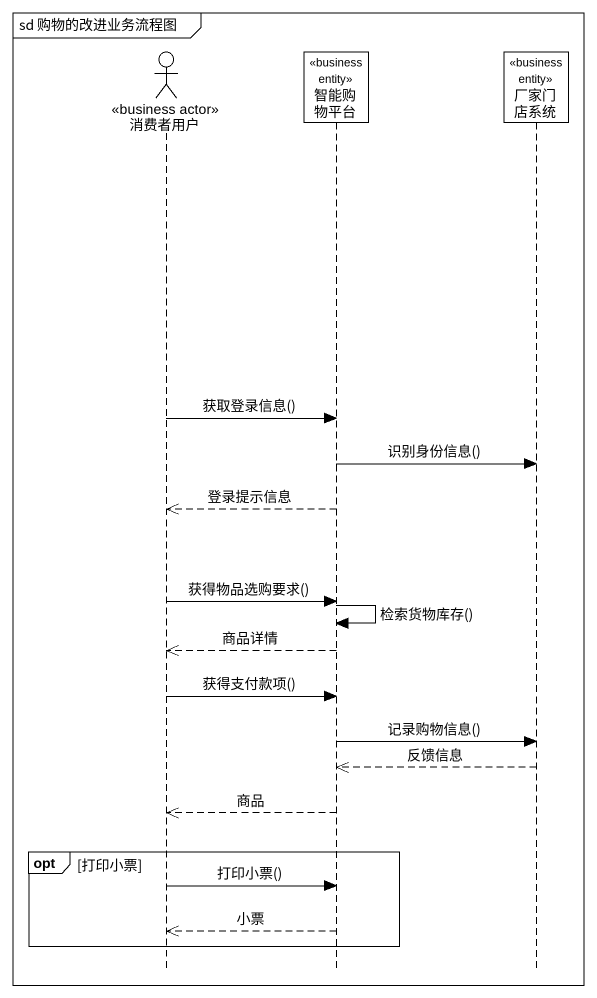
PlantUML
@startuml
mainframe sd 购物的改进业务流程图
hide footbox
actor 消费者用户 <<business actor>>
participant 智能购物平台 <<business entity>>
participant 厂家门店系统 <<business entity>>

消费者用户 -> 智能购物平台 : 获取登录信息()
智能购物平台 -> 厂家门店系统 : 识别身份信息()
智能购物平台 -->> 消费者用户 : 登录提示信息
消费者用户 -> 智能购物平台 : 获得物品选购要求()
智能购物平台 -> 智能购物平台 : 检索货物库存()
智能购物平台 -->> 消费者用户 : 商品详情
消费者用户 -> 智能购物平台 : 获得支付款项()
智能购物平台 -> 厂家门店系统 : 记录购物信息()
厂家门店系统 -->> 智能购物平台 : 反馈信息
智能购物平台 -->> 消费者用户 : 商品
opt 打印小票
  消费者用户 -> 智能购物平台 : 打印小票()
  智能购物平台 -->> 消费者用户 : 小票
end
@enduml
